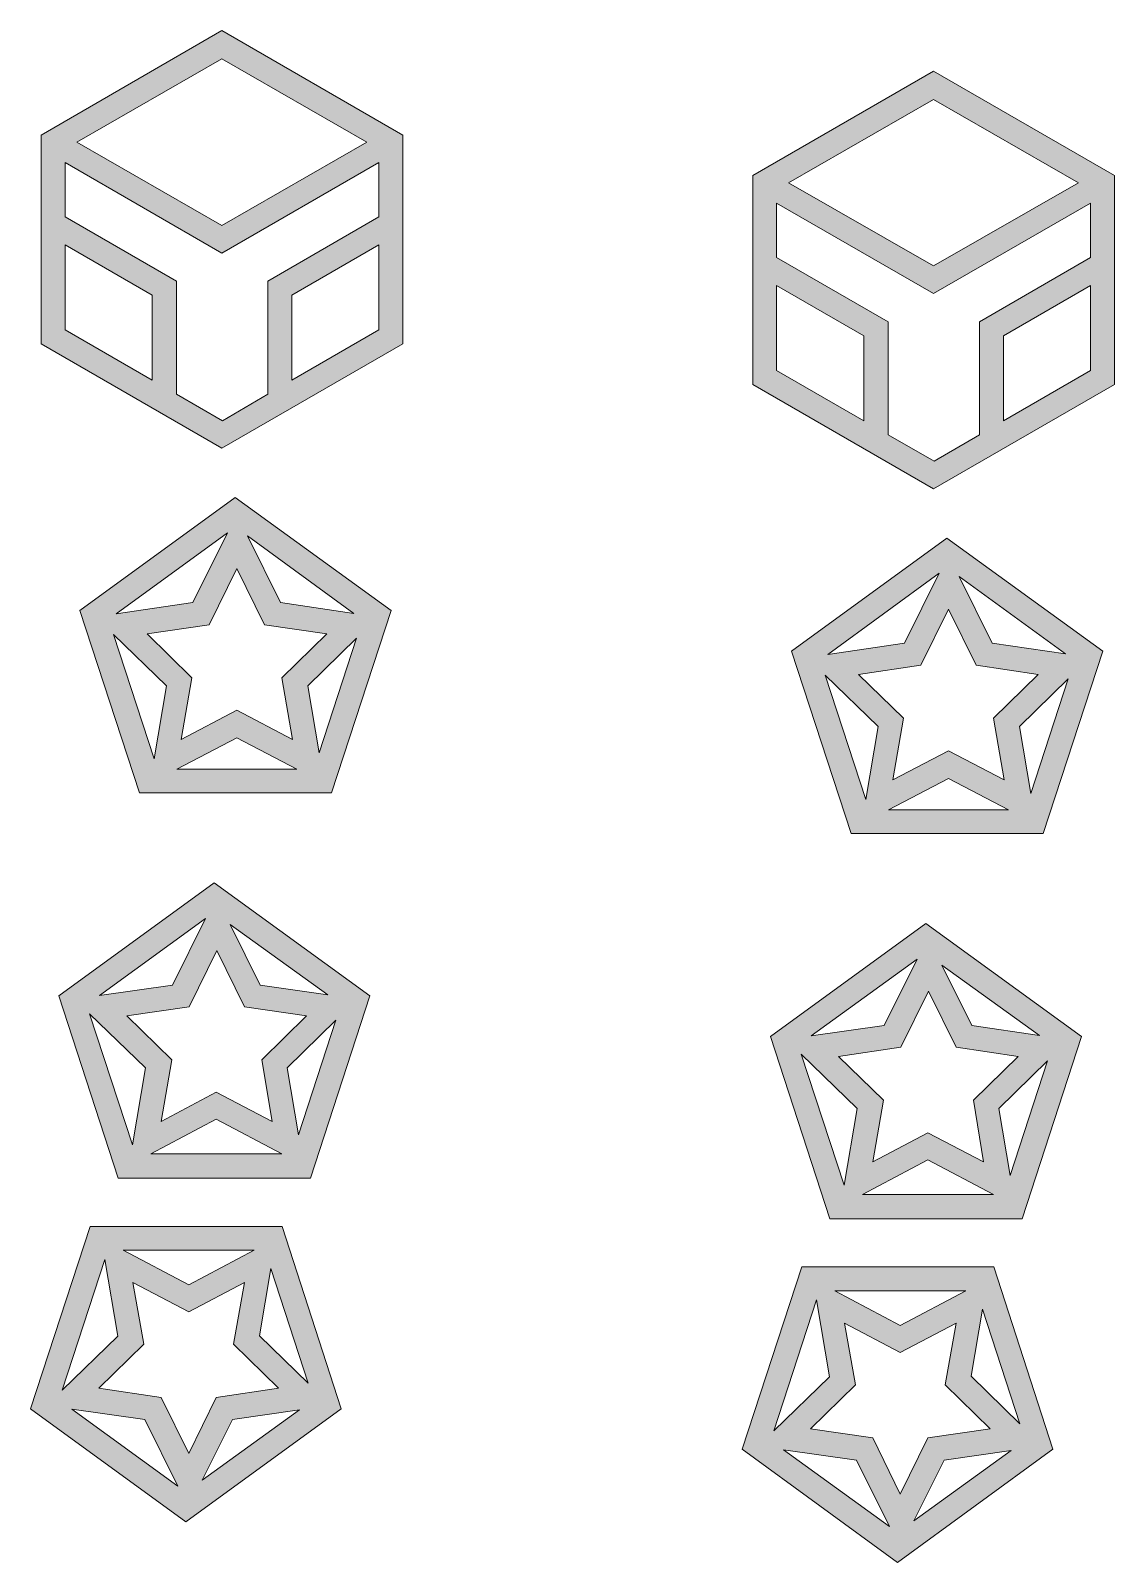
# Model space of a CAD drawing. Header units: millimetres. Extents: x -141 to 330, y -120 to 328.
# Drawn here: x 114 to 184.6, y -120 to -20.1 of the extents above; entities that cross this region are included whole.
import ezdxf

# ---------------------------------------------------------------- set-up
doc = ezdxf.new("R2010")
doc.units = ezdxf.units.MM
doc.header["$MEASUREMENT"] = 0
doc.layers.add('Layer 1', color=7, linetype='Continuous', lineweight=0)

msp = doc.modelspace()

# ---------------------------------------------------------------- hatches: boundary and pattern name
at = {"layer": 'Layer 1', "true_color": 0x231f20, "transparency": 33554687}
h = msp.add_hatch(color=250, dxfattribs=at)
h.dxf.hatch_style = 2
edge = h.paths.add_edge_path()
edge.add_spline(control_points=[(130.986, -42.933), (130.986, -42.933), (130.986, -37.394), (130.986, -37.394), (130.986, -37.394), (136.666, -34.114), (136.666, -34.114), (136.666, -34.114), (136.666, -39.652), (136.666, -39.652), (136.666, -39.652), (130.986, -42.933), (130.986, -42.933)], knot_values=[0, 0, 0, 0, 1, 1, 1, 2, 2, 2, 3, 3, 3, 4, 4, 4, 4], degree=3, periodic=0)
edge = h.paths.add_edge_path()
edge.add_spline(control_points=[(123.472, -43.85), (123.472, -43.85), (123.472, -36.477), (123.472, -36.477), (123.472, -36.477), (116.205, -32.279), (116.205, -32.279), (116.205, -32.279), (116.205, -28.751), (116.205, -28.751), (116.205, -28.751), (126.436, -34.643), (126.436, -34.643), (126.436, -34.643), (136.666, -28.751), (136.666, -28.751), (136.666, -28.751), (136.666, -32.279), (136.666, -32.279), (136.666, -32.279), (129.434, -36.477), (129.434, -36.477), (129.434, -36.477), (129.434, -43.85), (129.434, -43.85), (129.434, -43.85), (126.471, -45.579), (126.471, -45.579), (126.471, -45.579), (123.472, -43.85), (123.472, -43.85)], knot_values=[0, 0, 0, 0, 1, 1, 1, 2, 2, 2, 3, 3, 3, 4, 4, 4, 5, 5, 5, 6, 6, 6, 7, 7, 7, 8, 8, 8, 9, 9, 9, 10, 10, 10, 10], degree=3, periodic=0)
edge = h.paths.add_edge_path()
edge.add_spline(control_points=[(116.205, -34.114), (116.205, -34.114), (121.885, -37.394), (121.885, -37.394), (121.885, -37.394), (121.885, -42.933), (121.885, -42.933), (121.885, -42.933), (116.205, -39.652), (116.205, -39.652), (116.205, -39.652), (116.205, -34.114), (116.205, -34.114)], knot_values=[0, 0, 0, 0, 1, 1, 1, 2, 2, 2, 3, 3, 3, 4, 4, 4, 4], degree=3, periodic=0)
edge = h.paths.add_edge_path()
edge.add_spline(control_points=[(135.89, -27.411), (135.89, -27.411), (126.436, -32.844), (126.436, -32.844), (126.436, -32.844), (116.981, -27.411), (116.981, -27.411), (116.981, -27.411), (126.436, -21.978), (126.436, -21.978), (126.436, -21.978), (135.89, -27.411), (135.89, -27.411)], knot_values=[0, 0, 0, 0, 1, 1, 1, 2, 2, 2, 3, 3, 3, 4, 4, 4, 4], degree=3, periodic=0)
edge = h.paths.add_edge_path()
edge.add_spline(control_points=[(126.436, -20.144), (126.436, -20.144), (114.653, -26.952), (114.653, -26.952), (114.653, -26.952), (114.653, -40.569), (114.653, -40.569), (114.653, -40.569), (126.436, -47.378), (126.436, -47.378), (126.436, -47.378), (138.218, -40.569), (138.218, -40.569), (138.218, -40.569), (138.218, -26.952), (138.218, -26.952), (138.218, -26.952), (126.436, -20.144), (126.436, -20.144)], knot_values=[0, 0, 0, 0, 1, 1, 1, 2, 2, 2, 3, 3, 3, 4, 4, 4, 5, 5, 5, 6, 6, 6, 6], degree=3, periodic=0)
h = msp.add_hatch(color=250, dxfattribs=at)
h.dxf.hatch_style = 2
edge = h.paths.add_edge_path()
edge.add_spline(control_points=[(177.377, -45.579), (177.377, -45.579), (177.377, -40.04), (177.377, -40.04), (177.377, -40.04), (183.056, -36.759), (183.056, -36.759), (183.056, -36.759), (183.056, -42.298), (183.056, -42.298), (183.056, -42.298), (177.377, -45.579), (177.377, -45.579)], knot_values=[0, 0, 0, 0, 1, 1, 1, 2, 2, 2, 3, 3, 3, 4, 4, 4, 4], degree=3, periodic=0)
edge = h.paths.add_edge_path()
edge.add_spline(control_points=[(169.863, -46.496), (169.863, -46.496), (169.863, -39.123), (169.863, -39.123), (169.863, -39.123), (162.595, -34.925), (162.595, -34.925), (162.595, -34.925), (162.595, -31.397), (162.595, -31.397), (162.595, -31.397), (172.826, -37.289), (172.826, -37.289), (172.826, -37.289), (183.056, -31.397), (183.056, -31.397), (183.056, -31.397), (183.056, -34.925), (183.056, -34.925), (183.056, -34.925), (175.824, -39.123), (175.824, -39.123), (175.824, -39.123), (175.824, -46.496), (175.824, -46.496), (175.824, -46.496), (172.861, -48.225), (172.861, -48.225), (172.861, -48.225), (169.863, -46.496), (169.863, -46.496)], knot_values=[0, 0, 0, 0, 1, 1, 1, 2, 2, 2, 3, 3, 3, 4, 4, 4, 5, 5, 5, 6, 6, 6, 7, 7, 7, 8, 8, 8, 9, 9, 9, 10, 10, 10, 10], degree=3, periodic=0)
edge = h.paths.add_edge_path()
edge.add_spline(control_points=[(162.595, -36.759), (162.595, -36.759), (168.275, -40.04), (168.275, -40.04), (168.275, -40.04), (168.275, -45.579), (168.275, -45.579), (168.275, -45.579), (162.595, -42.298), (162.595, -42.298), (162.595, -42.298), (162.595, -36.759), (162.595, -36.759)], knot_values=[0, 0, 0, 0, 1, 1, 1, 2, 2, 2, 3, 3, 3, 4, 4, 4, 4], degree=3, periodic=0)
edge = h.paths.add_edge_path()
edge.add_spline(control_points=[(182.28, -30.057), (182.28, -30.057), (172.826, -35.489), (172.826, -35.489), (172.826, -35.489), (163.371, -30.057), (163.371, -30.057), (163.371, -30.057), (172.826, -24.624), (172.826, -24.624), (172.826, -24.624), (182.28, -30.057), (182.28, -30.057)], knot_values=[0, 0, 0, 0, 1, 1, 1, 2, 2, 2, 3, 3, 3, 4, 4, 4, 4], degree=3, periodic=0)
edge = h.paths.add_edge_path()
edge.add_spline(control_points=[(172.826, -22.789), (172.826, -22.789), (161.043, -29.598), (161.043, -29.598), (161.043, -29.598), (161.043, -43.215), (161.043, -43.215), (161.043, -43.215), (172.826, -50.024), (172.826, -50.024), (172.826, -50.024), (184.609, -43.215), (184.609, -43.215), (184.609, -43.215), (184.609, -29.598), (184.609, -29.598), (184.609, -29.598), (172.826, -22.789), (172.826, -22.789)], knot_values=[0, 0, 0, 0, 1, 1, 1, 2, 2, 2, 3, 3, 3, 4, 4, 4, 5, 5, 5, 6, 6, 6, 6], degree=3, periodic=0)
h = msp.add_hatch(color=250, dxfattribs=at)
h.dxf.hatch_style = 2
edge = h.paths.add_edge_path()
edge.add_spline(control_points=[(132.768, -67.239), (132.768, -67.239), (132.027, -62.865), (132.027, -62.865), (132.027, -62.865), (135.202, -59.761), (135.202, -59.761), (135.202, -59.761), (132.768, -67.239), (132.768, -67.239)], knot_values=[0, 0, 0, 0, 1, 1, 1, 2, 2, 2, 3, 3, 3, 3], degree=3, periodic=0)
edge = h.paths.add_edge_path()
edge.add_spline(control_points=[(119.362, -59.514), (119.362, -59.514), (122.82, -62.865), (122.82, -62.865), (122.82, -62.865), (122.008, -67.627), (122.008, -67.627), (122.008, -67.627), (119.362, -59.514), (119.362, -59.514)], knot_values=[0, 0, 0, 0, 1, 1, 1, 2, 2, 2, 3, 3, 3, 3], degree=3, periodic=0)
edge = h.paths.add_edge_path()
edge.add_spline(control_points=[(130.263, -57.432), (130.263, -57.432), (128.111, -53.093), (128.111, -53.093), (128.111, -53.093), (135.026, -58.138), (135.026, -58.138), (135.026, -58.138), (130.263, -57.432), (130.263, -57.432)], knot_values=[0, 0, 0, 0, 1, 1, 1, 2, 2, 2, 3, 3, 3, 3], degree=3, periodic=0)
edge = h.paths.add_edge_path()
edge.add_spline(control_points=[(119.539, -58.173), (119.539, -58.173), (126.806, -52.881), (126.806, -52.881), (126.806, -52.881), (124.548, -57.432), (124.548, -57.432), (124.548, -57.432), (119.539, -58.173), (119.539, -58.173)], knot_values=[0, 0, 0, 0, 1, 1, 1, 2, 2, 2, 3, 3, 3, 3], degree=3, periodic=0)
edge = h.paths.add_edge_path()
edge.add_spline(control_points=[(131.322, -68.298), (131.322, -68.298), (123.49, -68.298), (123.49, -68.298), (123.49, -68.298), (127.406, -66.252), (127.406, -66.252), (127.406, -66.252), (131.322, -68.298), (131.322, -68.298)], knot_values=[0, 0, 0, 0, 1, 1, 1, 2, 2, 2, 3, 3, 3, 3], degree=3, periodic=0)
edge = h.paths.add_edge_path()
edge.add_spline(control_points=[(131.039, -66.357), (131.039, -66.357), (127.406, -64.452), (127.406, -64.452), (127.406, -64.452), (123.772, -66.357), (123.772, -66.357), (123.772, -66.357), (124.478, -62.336), (124.478, -62.336), (124.478, -62.336), (121.55, -59.478), (121.55, -59.478), (121.55, -59.478), (125.607, -58.879), (125.607, -58.879), (125.607, -58.879), (127.406, -55.21), (127.406, -55.21), (127.406, -55.21), (129.205, -58.879), (129.205, -58.879), (129.205, -58.879), (133.262, -59.478), (133.262, -59.478), (133.262, -59.478), (130.334, -62.336), (130.334, -62.336), (130.334, -62.336), (131.039, -66.357), (131.039, -66.357)], knot_values=[0, 0, 0, 0, 1, 1, 1, 2, 2, 2, 3, 3, 3, 4, 4, 4, 5, 5, 5, 6, 6, 6, 7, 7, 7, 8, 8, 8, 9, 9, 9, 10, 10, 10, 10], degree=3, periodic=0)
edge = h.paths.add_edge_path()
edge.add_spline(control_points=[(127.3, -50.588), (127.3, -50.588), (117.175, -57.961), (117.175, -57.961), (117.175, -57.961), (121.056, -69.85), (121.056, -69.85), (121.056, -69.85), (133.579, -69.85), (133.579, -69.85), (133.579, -69.85), (137.46, -57.961), (137.46, -57.961), (137.46, -57.961), (127.3, -50.588), (127.3, -50.588)], knot_values=[0, 0, 0, 0, 1, 1, 1, 2, 2, 2, 3, 3, 3, 4, 4, 4, 5, 5, 5, 5], degree=3, periodic=0)
h = msp.add_hatch(color=250, dxfattribs=at)
h.dxf.hatch_style = 2
edge = h.paths.add_edge_path()
edge.add_spline(control_points=[(179.158, -69.885), (179.158, -69.885), (178.417, -65.511), (178.417, -65.511), (178.417, -65.511), (181.592, -62.406), (181.592, -62.406), (181.592, -62.406), (179.158, -69.885), (179.158, -69.885)], knot_values=[0, 0, 0, 0, 1, 1, 1, 2, 2, 2, 3, 3, 3, 3], degree=3, periodic=0)
edge = h.paths.add_edge_path()
edge.add_spline(control_points=[(165.753, -62.159), (165.753, -62.159), (169.21, -65.511), (169.21, -65.511), (169.21, -65.511), (168.398, -70.273), (168.398, -70.273), (168.398, -70.273), (165.753, -62.159), (165.753, -62.159)], knot_values=[0, 0, 0, 0, 1, 1, 1, 2, 2, 2, 3, 3, 3, 3], degree=3, periodic=0)
edge = h.paths.add_edge_path()
edge.add_spline(control_points=[(176.653, -60.078), (176.653, -60.078), (174.502, -55.739), (174.502, -55.739), (174.502, -55.739), (181.416, -60.784), (181.416, -60.784), (181.416, -60.784), (176.653, -60.078), (176.653, -60.078)], knot_values=[0, 0, 0, 0, 1, 1, 1, 2, 2, 2, 3, 3, 3, 3], degree=3, periodic=0)
edge = h.paths.add_edge_path()
edge.add_spline(control_points=[(165.929, -60.819), (165.929, -60.819), (173.196, -55.527), (173.196, -55.527), (173.196, -55.527), (170.939, -60.078), (170.939, -60.078), (170.939, -60.078), (165.929, -60.819), (165.929, -60.819)], knot_values=[0, 0, 0, 0, 1, 1, 1, 2, 2, 2, 3, 3, 3, 3], degree=3, periodic=0)
edge = h.paths.add_edge_path()
edge.add_spline(control_points=[(177.712, -70.944), (177.712, -70.944), (169.88, -70.944), (169.88, -70.944), (169.88, -70.944), (173.796, -68.897), (173.796, -68.897), (173.796, -68.897), (177.712, -70.944), (177.712, -70.944)], knot_values=[0, 0, 0, 0, 1, 1, 1, 2, 2, 2, 3, 3, 3, 3], degree=3, periodic=0)
edge = h.paths.add_edge_path()
edge.add_spline(control_points=[(177.43, -69.003), (177.43, -69.003), (173.796, -67.098), (173.796, -67.098), (173.796, -67.098), (170.162, -69.003), (170.162, -69.003), (170.162, -69.003), (170.868, -64.982), (170.868, -64.982), (170.868, -64.982), (167.94, -62.124), (167.94, -62.124), (167.94, -62.124), (171.997, -61.524), (171.997, -61.524), (171.997, -61.524), (173.796, -57.856), (173.796, -57.856), (173.796, -57.856), (175.595, -61.524), (175.595, -61.524), (175.595, -61.524), (179.652, -62.124), (179.652, -62.124), (179.652, -62.124), (176.724, -64.982), (176.724, -64.982), (176.724, -64.982), (177.43, -69.003), (177.43, -69.003)], knot_values=[0, 0, 0, 0, 1, 1, 1, 2, 2, 2, 3, 3, 3, 4, 4, 4, 5, 5, 5, 6, 6, 6, 7, 7, 7, 8, 8, 8, 9, 9, 9, 10, 10, 10, 10], degree=3, periodic=0)
edge = h.paths.add_edge_path()
edge.add_spline(control_points=[(173.69, -53.234), (173.69, -53.234), (163.565, -60.607), (163.565, -60.607), (163.565, -60.607), (167.446, -72.496), (167.446, -72.496), (167.446, -72.496), (179.97, -72.496), (179.97, -72.496), (179.97, -72.496), (183.85, -60.607), (183.85, -60.607), (183.85, -60.607), (173.69, -53.234), (173.69, -53.234)], knot_values=[0, 0, 0, 0, 1, 1, 1, 2, 2, 2, 3, 3, 3, 4, 4, 4, 5, 5, 5, 5], degree=3, periodic=0)
h = msp.add_hatch(color=250, dxfattribs=at)
h.dxf.hatch_style = 2
edge = h.paths.add_edge_path()
edge.add_spline(control_points=[(131.427, -92.146), (131.427, -92.146), (130.687, -87.771), (130.687, -87.771), (130.687, -87.771), (133.862, -84.667), (133.862, -84.667), (133.862, -84.667), (131.427, -92.146), (131.427, -92.146)], knot_values=[0, 0, 0, 0, 1, 1, 1, 2, 2, 2, 3, 3, 3, 3], degree=3, periodic=0)
edge = h.paths.add_edge_path()
edge.add_spline(control_points=[(117.81, -84.243), (117.81, -84.243), (121.444, -87.771), (121.444, -87.771), (121.444, -87.771), (120.597, -92.781), (120.597, -92.781), (120.597, -92.781), (117.81, -84.243), (117.81, -84.243)], knot_values=[0, 0, 0, 0, 1, 1, 1, 2, 2, 2, 3, 3, 3, 3], degree=3, periodic=0)
edge = h.paths.add_edge_path()
edge.add_spline(control_points=[(128.923, -82.374), (128.923, -82.374), (126.982, -78.422), (126.982, -78.422), (126.982, -78.422), (133.332, -83.009), (133.332, -83.009), (133.332, -83.009), (128.923, -82.374), (128.923, -82.374)], knot_values=[0, 0, 0, 0, 1, 1, 1, 2, 2, 2, 3, 3, 3, 3], degree=3, periodic=0)
edge = h.paths.add_edge_path()
edge.add_spline(control_points=[(118.445, -83.044), (118.445, -83.044), (125.36, -78.034), (125.36, -78.034), (125.36, -78.034), (123.208, -82.374), (123.208, -82.374), (123.208, -82.374), (118.445, -83.044), (118.445, -83.044)], knot_values=[0, 0, 0, 0, 1, 1, 1, 2, 2, 2, 3, 3, 3, 3], degree=3, periodic=0)
edge = h.paths.add_edge_path()
edge.add_spline(control_points=[(130.334, -93.38), (130.334, -93.38), (121.797, -93.38), (121.797, -93.38), (121.797, -93.38), (126.065, -91.122), (126.065, -91.122), (126.065, -91.122), (130.334, -93.38), (130.334, -93.38)], knot_values=[0, 0, 0, 0, 1, 1, 1, 2, 2, 2, 3, 3, 3, 3], degree=3, periodic=0)
edge = h.paths.add_edge_path()
edge.add_spline(control_points=[(129.699, -91.264), (129.699, -91.264), (126.065, -89.359), (126.065, -89.359), (126.065, -89.359), (122.467, -91.264), (122.467, -91.264), (122.467, -91.264), (123.172, -87.242), (123.172, -87.242), (123.172, -87.242), (120.244, -84.384), (120.244, -84.384), (120.244, -84.384), (124.301, -83.785), (124.301, -83.785), (124.301, -83.785), (126.1, -80.116), (126.1, -80.116), (126.1, -80.116), (127.9, -83.785), (127.9, -83.785), (127.9, -83.785), (131.957, -84.384), (131.957, -84.384), (131.957, -84.384), (129.029, -87.242), (129.029, -87.242), (129.029, -87.242), (129.699, -91.264), (129.699, -91.264)], knot_values=[0, 0, 0, 0, 1, 1, 1, 2, 2, 2, 3, 3, 3, 4, 4, 4, 5, 5, 5, 6, 6, 6, 7, 7, 7, 8, 8, 8, 9, 9, 9, 10, 10, 10, 10], degree=3, periodic=0)
edge = h.paths.add_edge_path()
edge.add_spline(control_points=[(125.924, -75.706), (125.924, -75.706), (115.799, -83.079), (115.799, -83.079), (115.799, -83.079), (119.68, -94.968), (119.68, -94.968), (119.68, -94.968), (132.203, -94.968), (132.203, -94.968), (132.203, -94.968), (136.084, -83.079), (136.084, -83.079), (136.084, -83.079), (125.924, -75.706), (125.924, -75.706)], knot_values=[0, 0, 0, 0, 1, 1, 1, 2, 2, 2, 3, 3, 3, 4, 4, 4, 5, 5, 5, 5], degree=3, periodic=0)
h = msp.add_hatch(color=250, dxfattribs=at)
h.dxf.hatch_style = 2
edge = h.paths.add_edge_path()
edge.add_spline(control_points=[(177.818, -94.791), (177.818, -94.791), (177.077, -90.417), (177.077, -90.417), (177.077, -90.417), (180.252, -87.312), (180.252, -87.312), (180.252, -87.312), (177.818, -94.791), (177.818, -94.791)], knot_values=[0, 0, 0, 0, 1, 1, 1, 2, 2, 2, 3, 3, 3, 3], degree=3, periodic=0)
edge = h.paths.add_edge_path()
edge.add_spline(control_points=[(164.2, -86.889), (164.2, -86.889), (167.834, -90.417), (167.834, -90.417), (167.834, -90.417), (166.987, -95.426), (166.987, -95.426), (166.987, -95.426), (164.2, -86.889), (164.2, -86.889)], knot_values=[0, 0, 0, 0, 1, 1, 1, 2, 2, 2, 3, 3, 3, 3], degree=3, periodic=0)
edge = h.paths.add_edge_path()
edge.add_spline(control_points=[(175.313, -85.019), (175.313, -85.019), (173.373, -81.068), (173.373, -81.068), (173.373, -81.068), (179.723, -85.654), (179.723, -85.654), (179.723, -85.654), (175.313, -85.019), (175.313, -85.019)], knot_values=[0, 0, 0, 0, 1, 1, 1, 2, 2, 2, 3, 3, 3, 3], degree=3, periodic=0)
edge = h.paths.add_edge_path()
edge.add_spline(control_points=[(164.835, -85.69), (164.835, -85.69), (171.75, -80.68), (171.75, -80.68), (171.75, -80.68), (169.598, -85.019), (169.598, -85.019), (169.598, -85.019), (164.835, -85.69), (164.835, -85.69)], knot_values=[0, 0, 0, 0, 1, 1, 1, 2, 2, 2, 3, 3, 3, 3], degree=3, periodic=0)
edge = h.paths.add_edge_path()
edge.add_spline(control_points=[(176.724, -96.026), (176.724, -96.026), (168.187, -96.026), (168.187, -96.026), (168.187, -96.026), (172.455, -93.768), (172.455, -93.768), (172.455, -93.768), (176.724, -96.026), (176.724, -96.026)], knot_values=[0, 0, 0, 0, 1, 1, 1, 2, 2, 2, 3, 3, 3, 3], degree=3, periodic=0)
edge = h.paths.add_edge_path()
edge.add_spline(control_points=[(176.089, -93.909), (176.089, -93.909), (172.455, -92.004), (172.455, -92.004), (172.455, -92.004), (168.857, -93.909), (168.857, -93.909), (168.857, -93.909), (169.563, -89.888), (169.563, -89.888), (169.563, -89.888), (166.635, -87.03), (166.635, -87.03), (166.635, -87.03), (170.692, -86.431), (170.692, -86.431), (170.692, -86.431), (172.491, -82.762), (172.491, -82.762), (172.491, -82.762), (174.29, -86.431), (174.29, -86.431), (174.29, -86.431), (178.347, -87.03), (178.347, -87.03), (178.347, -87.03), (175.419, -89.888), (175.419, -89.888), (175.419, -89.888), (176.089, -93.909), (176.089, -93.909)], knot_values=[0, 0, 0, 0, 1, 1, 1, 2, 2, 2, 3, 3, 3, 4, 4, 4, 5, 5, 5, 6, 6, 6, 7, 7, 7, 8, 8, 8, 9, 9, 9, 10, 10, 10, 10], degree=3, periodic=0)
edge = h.paths.add_edge_path()
edge.add_spline(control_points=[(172.314, -78.352), (172.314, -78.352), (162.19, -85.725), (162.19, -85.725), (162.19, -85.725), (166.07, -97.614), (166.07, -97.614), (166.07, -97.614), (178.594, -97.614), (178.594, -97.614), (178.594, -97.614), (182.474, -85.725), (182.474, -85.725), (182.474, -85.725), (172.314, -78.352), (172.314, -78.352)], knot_values=[0, 0, 0, 0, 1, 1, 1, 2, 2, 2, 3, 3, 3, 4, 4, 4, 5, 5, 5, 5], degree=3, periodic=0)
h = msp.add_hatch(color=250, dxfattribs=at)
h.dxf.hatch_style = 2
edge = h.paths.add_edge_path()
edge.add_spline(control_points=[(118.798, -100.259), (118.798, -100.259), (119.645, -105.269), (119.645, -105.269), (119.645, -105.269), (116.011, -108.797), (116.011, -108.797), (116.011, -108.797), (118.798, -100.259), (118.798, -100.259)], knot_values=[0, 0, 0, 0, 1, 1, 1, 2, 2, 2, 3, 3, 3, 3], degree=3, periodic=0)
edge = h.paths.add_edge_path()
edge.add_spline(control_points=[(132.062, -108.338), (132.062, -108.338), (128.887, -105.234), (128.887, -105.234), (128.887, -105.234), (129.628, -100.859), (129.628, -100.859), (129.628, -100.859), (132.062, -108.338), (132.062, -108.338)], knot_values=[0, 0, 0, 0, 1, 1, 1, 2, 2, 2, 3, 3, 3, 3], degree=3, periodic=0)
edge = h.paths.add_edge_path()
edge.add_spline(control_points=[(127.123, -110.702), (127.123, -110.702), (131.498, -110.067), (131.498, -110.067), (131.498, -110.067), (125.148, -114.653), (125.148, -114.653), (125.148, -114.653), (127.123, -110.702), (127.123, -110.702)], knot_values=[0, 0, 0, 0, 1, 1, 1, 2, 2, 2, 3, 3, 3, 3], degree=3, periodic=0)
edge = h.paths.add_edge_path()
edge.add_spline(control_points=[(121.409, -110.702), (121.409, -110.702), (123.56, -115.041), (123.56, -115.041), (123.56, -115.041), (116.646, -110.031), (116.646, -110.031), (116.646, -110.031), (121.409, -110.702), (121.409, -110.702)], knot_values=[0, 0, 0, 0, 1, 1, 1, 2, 2, 2, 3, 3, 3, 3], degree=3, periodic=0)
edge = h.paths.add_edge_path()
edge.add_spline(control_points=[(119.997, -99.66), (119.997, -99.66), (128.535, -99.66), (128.535, -99.66), (128.535, -99.66), (124.266, -101.917), (124.266, -101.917), (124.266, -101.917), (119.997, -99.66), (119.997, -99.66)], knot_values=[0, 0, 0, 0, 1, 1, 1, 2, 2, 2, 3, 3, 3, 3], degree=3, periodic=0)
edge = h.paths.add_edge_path()
edge.add_spline(control_points=[(120.632, -101.776), (120.632, -101.776), (124.266, -103.681), (124.266, -103.681), (124.266, -103.681), (127.9, -101.776), (127.9, -101.776), (127.9, -101.776), (127.194, -105.798), (127.194, -105.798), (127.194, -105.798), (130.122, -108.656), (130.122, -108.656), (130.122, -108.656), (126.065, -109.255), (126.065, -109.255), (126.065, -109.255), (124.266, -112.924), (124.266, -112.924), (124.266, -112.924), (122.467, -109.255), (122.467, -109.255), (122.467, -109.255), (118.41, -108.656), (118.41, -108.656), (118.41, -108.656), (121.338, -105.798), (121.338, -105.798), (121.338, -105.798), (120.632, -101.776), (120.632, -101.776)], knot_values=[0, 0, 0, 0, 1, 1, 1, 2, 2, 2, 3, 3, 3, 4, 4, 4, 5, 5, 5, 6, 6, 6, 7, 7, 7, 8, 8, 8, 9, 9, 9, 10, 10, 10, 10], degree=3, periodic=0)
edge = h.paths.add_edge_path()
edge.add_spline(control_points=[(130.369, -98.107), (130.369, -98.107), (117.845, -98.107), (117.845, -98.107), (117.845, -98.107), (113.965, -109.996), (113.965, -109.996), (113.965, -109.996), (124.09, -117.369), (124.09, -117.369), (124.09, -117.369), (134.214, -109.996), (134.214, -109.996), (134.214, -109.996), (130.369, -98.107), (130.369, -98.107)], knot_values=[0, 0, 0, 0, 1, 1, 1, 2, 2, 2, 3, 3, 3, 4, 4, 4, 5, 5, 5, 5], degree=3, periodic=0)
h = msp.add_hatch(color=250, dxfattribs=at)
h.dxf.hatch_style = 2
edge = h.paths.add_edge_path()
edge.add_spline(control_points=[(165.188, -102.905), (165.188, -102.905), (166.035, -107.915), (166.035, -107.915), (166.035, -107.915), (162.401, -111.442), (162.401, -111.442), (162.401, -111.442), (165.188, -102.905), (165.188, -102.905)], knot_values=[0, 0, 0, 0, 1, 1, 1, 2, 2, 2, 3, 3, 3, 3], degree=3, periodic=0)
edge = h.paths.add_edge_path()
edge.add_spline(control_points=[(178.453, -110.984), (178.453, -110.984), (175.278, -107.879), (175.278, -107.879), (175.278, -107.879), (176.018, -103.505), (176.018, -103.505), (176.018, -103.505), (178.453, -110.984), (178.453, -110.984)], knot_values=[0, 0, 0, 0, 1, 1, 1, 2, 2, 2, 3, 3, 3, 3], degree=3, periodic=0)
edge = h.paths.add_edge_path()
edge.add_spline(control_points=[(173.514, -113.347), (173.514, -113.347), (177.888, -112.712), (177.888, -112.712), (177.888, -112.712), (171.538, -117.299), (171.538, -117.299), (171.538, -117.299), (173.514, -113.347), (173.514, -113.347)], knot_values=[0, 0, 0, 0, 1, 1, 1, 2, 2, 2, 3, 3, 3, 3], degree=3, periodic=0)
edge = h.paths.add_edge_path()
edge.add_spline(control_points=[(167.799, -113.347), (167.799, -113.347), (169.951, -117.687), (169.951, -117.687), (169.951, -117.687), (163.036, -112.677), (163.036, -112.677), (163.036, -112.677), (167.799, -113.347), (167.799, -113.347)], knot_values=[0, 0, 0, 0, 1, 1, 1, 2, 2, 2, 3, 3, 3, 3], degree=3, periodic=0)
edge = h.paths.add_edge_path()
edge.add_spline(control_points=[(166.388, -102.306), (166.388, -102.306), (174.925, -102.306), (174.925, -102.306), (174.925, -102.306), (170.656, -104.563), (170.656, -104.563), (170.656, -104.563), (166.388, -102.306), (166.388, -102.306)], knot_values=[0, 0, 0, 0, 1, 1, 1, 2, 2, 2, 3, 3, 3, 3], degree=3, periodic=0)
edge = h.paths.add_edge_path()
edge.add_spline(control_points=[(167.023, -104.422), (167.023, -104.422), (170.656, -106.327), (170.656, -106.327), (170.656, -106.327), (174.29, -104.422), (174.29, -104.422), (174.29, -104.422), (173.584, -108.444), (173.584, -108.444), (173.584, -108.444), (176.512, -111.301), (176.512, -111.301), (176.512, -111.301), (172.455, -111.901), (172.455, -111.901), (172.455, -111.901), (170.656, -115.57), (170.656, -115.57), (170.656, -115.57), (168.857, -111.901), (168.857, -111.901), (168.857, -111.901), (164.8, -111.301), (164.8, -111.301), (164.8, -111.301), (167.728, -108.444), (167.728, -108.444), (167.728, -108.444), (167.023, -104.422), (167.023, -104.422)], knot_values=[0, 0, 0, 0, 1, 1, 1, 2, 2, 2, 3, 3, 3, 4, 4, 4, 5, 5, 5, 6, 6, 6, 7, 7, 7, 8, 8, 8, 9, 9, 9, 10, 10, 10, 10], degree=3, periodic=0)
edge = h.paths.add_edge_path()
edge.add_spline(control_points=[(176.759, -100.753), (176.759, -100.753), (164.236, -100.753), (164.236, -100.753), (164.236, -100.753), (160.355, -112.642), (160.355, -112.642), (160.355, -112.642), (170.48, -120.015), (170.48, -120.015), (170.48, -120.015), (180.605, -112.642), (180.605, -112.642), (180.605, -112.642), (176.759, -100.753), (176.759, -100.753)], knot_values=[0, 0, 0, 0, 1, 1, 1, 2, 2, 2, 3, 3, 3, 4, 4, 4, 5, 5, 5, 5], degree=3, periodic=0)

# ---------------------------------------------------------------- linework, layer by layer
at = {"layer": 'Layer 1'}
for points, knots in [([(126.436, -20.144), (126.436, -20.144), (114.653, -26.952), (114.653, -26.952), (114.653, -26.952), (114.653, -40.569), (114.653, -40.569), (114.653, -40.569), (126.436, -47.378), (126.436, -47.378), (126.436, -47.378), (138.218, -40.569), (138.218, -40.569), (138.218, -40.569), (138.218, -26.952), (138.218, -26.952), (138.218, -26.952), (126.436, -20.144), (126.436, -20.144)], [0, 0, 0, 0, 1, 1, 1, 2, 2, 2, 3, 3, 3, 4, 4, 4, 5, 5, 5, 6, 6, 6, 6]), ([(135.89, -27.411), (135.89, -27.411), (126.436, -32.844), (126.436, -32.844), (126.436, -32.844), (116.981, -27.411), (116.981, -27.411), (116.981, -27.411), (126.436, -21.978), (126.436, -21.978), (126.436, -21.978), (135.89, -27.411), (135.89, -27.411)], [0, 0, 0, 0, 1, 1, 1, 2, 2, 2, 3, 3, 3, 4, 4, 4, 4]), ([(172.826, -22.789), (172.826, -22.789), (161.043, -29.598), (161.043, -29.598), (161.043, -29.598), (161.043, -43.215), (161.043, -43.215), (161.043, -43.215), (172.826, -50.024), (172.826, -50.024), (172.826, -50.024), (184.609, -43.215), (184.609, -43.215), (184.609, -43.215), (184.609, -29.598), (184.609, -29.598), (184.609, -29.598), (172.826, -22.789), (172.826, -22.789)], [0, 0, 0, 0, 1, 1, 1, 2, 2, 2, 3, 3, 3, 4, 4, 4, 5, 5, 5, 6, 6, 6, 6]), ([(182.28, -30.057), (182.28, -30.057), (172.826, -35.489), (172.826, -35.489), (172.826, -35.489), (163.371, -30.057), (163.371, -30.057), (163.371, -30.057), (172.826, -24.624), (172.826, -24.624), (172.826, -24.624), (182.28, -30.057), (182.28, -30.057)], [0, 0, 0, 0, 1, 1, 1, 2, 2, 2, 3, 3, 3, 4, 4, 4, 4]), ([(123.472, -43.85), (123.472, -43.85), (123.472, -36.477), (123.472, -36.477), (123.472, -36.477), (116.205, -32.279), (116.205, -32.279), (116.205, -32.279), (116.205, -28.751), (116.205, -28.751), (116.205, -28.751), (126.436, -34.643), (126.436, -34.643), (126.436, -34.643), (136.666, -28.751), (136.666, -28.751), (136.666, -28.751), (136.666, -32.279), (136.666, -32.279), (136.666, -32.279), (129.434, -36.477), (129.434, -36.477), (129.434, -36.477), (129.434, -43.85), (129.434, -43.85), (129.434, -43.85), (126.471, -45.579), (126.471, -45.579), (126.471, -45.579), (123.472, -43.85), (123.472, -43.85)], [0, 0, 0, 0, 1, 1, 1, 2, 2, 2, 3, 3, 3, 4, 4, 4, 5, 5, 5, 6, 6, 6, 7, 7, 7, 8, 8, 8, 9, 9, 9, 10, 10, 10, 10]), ([(169.863, -46.496), (169.863, -46.496), (169.863, -39.123), (169.863, -39.123), (169.863, -39.123), (162.595, -34.925), (162.595, -34.925), (162.595, -34.925), (162.595, -31.397), (162.595, -31.397), (162.595, -31.397), (172.826, -37.289), (172.826, -37.289), (172.826, -37.289), (183.056, -31.397), (183.056, -31.397), (183.056, -31.397), (183.056, -34.925), (183.056, -34.925), (183.056, -34.925), (175.824, -39.123), (175.824, -39.123), (175.824, -39.123), (175.824, -46.496), (175.824, -46.496), (175.824, -46.496), (172.861, -48.225), (172.861, -48.225), (172.861, -48.225), (169.863, -46.496), (169.863, -46.496)], [0, 0, 0, 0, 1, 1, 1, 2, 2, 2, 3, 3, 3, 4, 4, 4, 5, 5, 5, 6, 6, 6, 7, 7, 7, 8, 8, 8, 9, 9, 9, 10, 10, 10, 10]), ([(116.205, -34.114), (116.205, -34.114), (121.885, -37.394), (121.885, -37.394), (121.885, -37.394), (121.885, -42.933), (121.885, -42.933), (121.885, -42.933), (116.205, -39.652), (116.205, -39.652), (116.205, -39.652), (116.205, -34.114), (116.205, -34.114)], [0, 0, 0, 0, 1, 1, 1, 2, 2, 2, 3, 3, 3, 4, 4, 4, 4]), ([(130.986, -42.933), (130.986, -42.933), (130.986, -37.394), (130.986, -37.394), (130.986, -37.394), (136.666, -34.114), (136.666, -34.114), (136.666, -34.114), (136.666, -39.652), (136.666, -39.652), (136.666, -39.652), (130.986, -42.933), (130.986, -42.933)], [0, 0, 0, 0, 1, 1, 1, 2, 2, 2, 3, 3, 3, 4, 4, 4, 4]), ([(162.595, -36.759), (162.595, -36.759), (168.275, -40.04), (168.275, -40.04), (168.275, -40.04), (168.275, -45.579), (168.275, -45.579), (168.275, -45.579), (162.595, -42.298), (162.595, -42.298), (162.595, -42.298), (162.595, -36.759), (162.595, -36.759)], [0, 0, 0, 0, 1, 1, 1, 2, 2, 2, 3, 3, 3, 4, 4, 4, 4]), ([(177.377, -45.579), (177.377, -45.579), (177.377, -40.04), (177.377, -40.04), (177.377, -40.04), (183.056, -36.759), (183.056, -36.759), (183.056, -36.759), (183.056, -42.298), (183.056, -42.298), (183.056, -42.298), (177.377, -45.579), (177.377, -45.579)], [0, 0, 0, 0, 1, 1, 1, 2, 2, 2, 3, 3, 3, 4, 4, 4, 4]), ([(127.3, -50.588), (127.3, -50.588), (117.175, -57.961), (117.175, -57.961), (117.175, -57.961), (121.056, -69.85), (121.056, -69.85), (121.056, -69.85), (133.579, -69.85), (133.579, -69.85), (133.579, -69.85), (137.46, -57.961), (137.46, -57.961), (137.46, -57.961), (127.3, -50.588), (127.3, -50.588)], [0, 0, 0, 0, 1, 1, 1, 2, 2, 2, 3, 3, 3, 4, 4, 4, 5, 5, 5, 5]), ([(119.539, -58.173), (119.539, -58.173), (126.806, -52.881), (126.806, -52.881), (126.806, -52.881), (124.548, -57.432), (124.548, -57.432), (124.548, -57.432), (119.539, -58.173), (119.539, -58.173)], [0, 0, 0, 0, 1, 1, 1, 2, 2, 2, 3, 3, 3, 3]), ([(130.263, -57.432), (130.263, -57.432), (128.111, -53.093), (128.111, -53.093), (128.111, -53.093), (135.026, -58.138), (135.026, -58.138), (135.026, -58.138), (130.263, -57.432), (130.263, -57.432)], [0, 0, 0, 0, 1, 1, 1, 2, 2, 2, 3, 3, 3, 3]), ([(173.69, -53.234), (173.69, -53.234), (163.565, -60.607), (163.565, -60.607), (163.565, -60.607), (167.446, -72.496), (167.446, -72.496), (167.446, -72.496), (179.97, -72.496), (179.97, -72.496), (179.97, -72.496), (183.85, -60.607), (183.85, -60.607), (183.85, -60.607), (173.69, -53.234), (173.69, -53.234)], [0, 0, 0, 0, 1, 1, 1, 2, 2, 2, 3, 3, 3, 4, 4, 4, 5, 5, 5, 5]), ([(131.039, -66.357), (131.039, -66.357), (127.406, -64.452), (127.406, -64.452), (127.406, -64.452), (123.772, -66.357), (123.772, -66.357), (123.772, -66.357), (124.478, -62.336), (124.478, -62.336), (124.478, -62.336), (121.55, -59.478), (121.55, -59.478), (121.55, -59.478), (125.607, -58.879), (125.607, -58.879), (125.607, -58.879), (127.406, -55.21), (127.406, -55.21), (127.406, -55.21), (129.205, -58.879), (129.205, -58.879), (129.205, -58.879), (133.262, -59.478), (133.262, -59.478), (133.262, -59.478), (130.334, -62.336), (130.334, -62.336), (130.334, -62.336), (131.039, -66.357), (131.039, -66.357)], [0, 0, 0, 0, 1, 1, 1, 2, 2, 2, 3, 3, 3, 4, 4, 4, 5, 5, 5, 6, 6, 6, 7, 7, 7, 8, 8, 8, 9, 9, 9, 10, 10, 10, 10]), ([(165.929, -60.819), (165.929, -60.819), (173.196, -55.527), (173.196, -55.527), (173.196, -55.527), (170.939, -60.078), (170.939, -60.078), (170.939, -60.078), (165.929, -60.819), (165.929, -60.819)], [0, 0, 0, 0, 1, 1, 1, 2, 2, 2, 3, 3, 3, 3]), ([(176.653, -60.078), (176.653, -60.078), (174.502, -55.739), (174.502, -55.739), (174.502, -55.739), (181.416, -60.784), (181.416, -60.784), (181.416, -60.784), (176.653, -60.078), (176.653, -60.078)], [0, 0, 0, 0, 1, 1, 1, 2, 2, 2, 3, 3, 3, 3]), ([(177.43, -69.003), (177.43, -69.003), (173.796, -67.098), (173.796, -67.098), (173.796, -67.098), (170.162, -69.003), (170.162, -69.003), (170.162, -69.003), (170.868, -64.982), (170.868, -64.982), (170.868, -64.982), (167.94, -62.124), (167.94, -62.124), (167.94, -62.124), (171.997, -61.524), (171.997, -61.524), (171.997, -61.524), (173.796, -57.856), (173.796, -57.856), (173.796, -57.856), (175.595, -61.524), (175.595, -61.524), (175.595, -61.524), (179.652, -62.124), (179.652, -62.124), (179.652, -62.124), (176.724, -64.982), (176.724, -64.982), (176.724, -64.982), (177.43, -69.003), (177.43, -69.003)], [0, 0, 0, 0, 1, 1, 1, 2, 2, 2, 3, 3, 3, 4, 4, 4, 5, 5, 5, 6, 6, 6, 7, 7, 7, 8, 8, 8, 9, 9, 9, 10, 10, 10, 10]), ([(119.362, -59.514), (119.362, -59.514), (122.82, -62.865), (122.82, -62.865), (122.82, -62.865), (122.008, -67.627), (122.008, -67.627), (122.008, -67.627), (119.362, -59.514), (119.362, -59.514)], [0, 0, 0, 0, 1, 1, 1, 2, 2, 2, 3, 3, 3, 3]), ([(132.768, -67.239), (132.768, -67.239), (132.027, -62.865), (132.027, -62.865), (132.027, -62.865), (135.202, -59.761), (135.202, -59.761), (135.202, -59.761), (132.768, -67.239), (132.768, -67.239)], [0, 0, 0, 0, 1, 1, 1, 2, 2, 2, 3, 3, 3, 3]), ([(165.753, -62.159), (165.753, -62.159), (169.21, -65.511), (169.21, -65.511), (169.21, -65.511), (168.398, -70.273), (168.398, -70.273), (168.398, -70.273), (165.753, -62.159), (165.753, -62.159)], [0, 0, 0, 0, 1, 1, 1, 2, 2, 2, 3, 3, 3, 3]), ([(179.158, -69.885), (179.158, -69.885), (178.417, -65.511), (178.417, -65.511), (178.417, -65.511), (181.592, -62.406), (181.592, -62.406), (181.592, -62.406), (179.158, -69.885), (179.158, -69.885)], [0, 0, 0, 0, 1, 1, 1, 2, 2, 2, 3, 3, 3, 3]), ([(131.322, -68.298), (131.322, -68.298), (123.49, -68.298), (123.49, -68.298), (123.49, -68.298), (127.406, -66.252), (127.406, -66.252), (127.406, -66.252), (131.322, -68.298), (131.322, -68.298)], [0, 0, 0, 0, 1, 1, 1, 2, 2, 2, 3, 3, 3, 3]), ([(177.712, -70.944), (177.712, -70.944), (169.88, -70.944), (169.88, -70.944), (169.88, -70.944), (173.796, -68.897), (173.796, -68.897), (173.796, -68.897), (177.712, -70.944), (177.712, -70.944)], [0, 0, 0, 0, 1, 1, 1, 2, 2, 2, 3, 3, 3, 3]), ([(125.924, -75.706), (125.924, -75.706), (115.799, -83.079), (115.799, -83.079), (115.799, -83.079), (119.68, -94.968), (119.68, -94.968), (119.68, -94.968), (132.203, -94.968), (132.203, -94.968), (132.203, -94.968), (136.084, -83.079), (136.084, -83.079), (136.084, -83.079), (125.924, -75.706), (125.924, -75.706)], [0, 0, 0, 0, 1, 1, 1, 2, 2, 2, 3, 3, 3, 4, 4, 4, 5, 5, 5, 5]), ([(118.445, -83.044), (118.445, -83.044), (125.36, -78.034), (125.36, -78.034), (125.36, -78.034), (123.208, -82.374), (123.208, -82.374), (123.208, -82.374), (118.445, -83.044), (118.445, -83.044)], [0, 0, 0, 0, 1, 1, 1, 2, 2, 2, 3, 3, 3, 3]), ([(128.923, -82.374), (128.923, -82.374), (126.982, -78.422), (126.982, -78.422), (126.982, -78.422), (133.332, -83.009), (133.332, -83.009), (133.332, -83.009), (128.923, -82.374), (128.923, -82.374)], [0, 0, 0, 0, 1, 1, 1, 2, 2, 2, 3, 3, 3, 3]), ([(172.314, -78.352), (172.314, -78.352), (162.19, -85.725), (162.19, -85.725), (162.19, -85.725), (166.07, -97.614), (166.07, -97.614), (166.07, -97.614), (178.594, -97.614), (178.594, -97.614), (178.594, -97.614), (182.474, -85.725), (182.474, -85.725), (182.474, -85.725), (172.314, -78.352), (172.314, -78.352)], [0, 0, 0, 0, 1, 1, 1, 2, 2, 2, 3, 3, 3, 4, 4, 4, 5, 5, 5, 5]), ([(129.699, -91.264), (129.699, -91.264), (126.065, -89.359), (126.065, -89.359), (126.065, -89.359), (122.467, -91.264), (122.467, -91.264), (122.467, -91.264), (123.172, -87.242), (123.172, -87.242), (123.172, -87.242), (120.244, -84.384), (120.244, -84.384), (120.244, -84.384), (124.301, -83.785), (124.301, -83.785), (124.301, -83.785), (126.1, -80.116), (126.1, -80.116), (126.1, -80.116), (127.9, -83.785), (127.9, -83.785), (127.9, -83.785), (131.957, -84.384), (131.957, -84.384), (131.957, -84.384), (129.029, -87.242), (129.029, -87.242), (129.029, -87.242), (129.699, -91.264), (129.699, -91.264)], [0, 0, 0, 0, 1, 1, 1, 2, 2, 2, 3, 3, 3, 4, 4, 4, 5, 5, 5, 6, 6, 6, 7, 7, 7, 8, 8, 8, 9, 9, 9, 10, 10, 10, 10]), ([(164.835, -85.69), (164.835, -85.69), (171.75, -80.68), (171.75, -80.68), (171.75, -80.68), (169.598, -85.019), (169.598, -85.019), (169.598, -85.019), (164.835, -85.69), (164.835, -85.69)], [0, 0, 0, 0, 1, 1, 1, 2, 2, 2, 3, 3, 3, 3]), ([(175.313, -85.019), (175.313, -85.019), (173.373, -81.068), (173.373, -81.068), (173.373, -81.068), (179.723, -85.654), (179.723, -85.654), (179.723, -85.654), (175.313, -85.019), (175.313, -85.019)], [0, 0, 0, 0, 1, 1, 1, 2, 2, 2, 3, 3, 3, 3]), ([(176.089, -93.909), (176.089, -93.909), (172.455, -92.004), (172.455, -92.004), (172.455, -92.004), (168.857, -93.909), (168.857, -93.909), (168.857, -93.909), (169.563, -89.888), (169.563, -89.888), (169.563, -89.888), (166.635, -87.03), (166.635, -87.03), (166.635, -87.03), (170.692, -86.431), (170.692, -86.431), (170.692, -86.431), (172.491, -82.762), (172.491, -82.762), (172.491, -82.762), (174.29, -86.431), (174.29, -86.431), (174.29, -86.431), (178.347, -87.03), (178.347, -87.03), (178.347, -87.03), (175.419, -89.888), (175.419, -89.888), (175.419, -89.888), (176.089, -93.909), (176.089, -93.909)], [0, 0, 0, 0, 1, 1, 1, 2, 2, 2, 3, 3, 3, 4, 4, 4, 5, 5, 5, 6, 6, 6, 7, 7, 7, 8, 8, 8, 9, 9, 9, 10, 10, 10, 10]), ([(117.81, -84.243), (117.81, -84.243), (121.444, -87.771), (121.444, -87.771), (121.444, -87.771), (120.597, -92.781), (120.597, -92.781), (120.597, -92.781), (117.81, -84.243), (117.81, -84.243)], [0, 0, 0, 0, 1, 1, 1, 2, 2, 2, 3, 3, 3, 3]), ([(131.427, -92.146), (131.427, -92.146), (130.687, -87.771), (130.687, -87.771), (130.687, -87.771), (133.862, -84.667), (133.862, -84.667), (133.862, -84.667), (131.427, -92.146), (131.427, -92.146)], [0, 0, 0, 0, 1, 1, 1, 2, 2, 2, 3, 3, 3, 3]), ([(164.2, -86.889), (164.2, -86.889), (167.834, -90.417), (167.834, -90.417), (167.834, -90.417), (166.987, -95.426), (166.987, -95.426), (166.987, -95.426), (164.2, -86.889), (164.2, -86.889)], [0, 0, 0, 0, 1, 1, 1, 2, 2, 2, 3, 3, 3, 3]), ([(177.818, -94.791), (177.818, -94.791), (177.077, -90.417), (177.077, -90.417), (177.077, -90.417), (180.252, -87.312), (180.252, -87.312), (180.252, -87.312), (177.818, -94.791), (177.818, -94.791)], [0, 0, 0, 0, 1, 1, 1, 2, 2, 2, 3, 3, 3, 3]), ([(130.334, -93.38), (130.334, -93.38), (121.797, -93.38), (121.797, -93.38), (121.797, -93.38), (126.065, -91.122), (126.065, -91.122), (126.065, -91.122), (130.334, -93.38), (130.334, -93.38)], [0, 0, 0, 0, 1, 1, 1, 2, 2, 2, 3, 3, 3, 3]), ([(176.724, -96.026), (176.724, -96.026), (168.187, -96.026), (168.187, -96.026), (168.187, -96.026), (172.455, -93.768), (172.455, -93.768), (172.455, -93.768), (176.724, -96.026), (176.724, -96.026)], [0, 0, 0, 0, 1, 1, 1, 2, 2, 2, 3, 3, 3, 3]), ([(130.369, -98.107), (130.369, -98.107), (117.845, -98.107), (117.845, -98.107), (117.845, -98.107), (113.965, -109.996), (113.965, -109.996), (113.965, -109.996), (124.09, -117.369), (124.09, -117.369), (124.09, -117.369), (134.214, -109.996), (134.214, -109.996), (134.214, -109.996), (130.369, -98.107), (130.369, -98.107)], [0, 0, 0, 0, 1, 1, 1, 2, 2, 2, 3, 3, 3, 4, 4, 4, 5, 5, 5, 5]), ([(119.997, -99.66), (119.997, -99.66), (128.535, -99.66), (128.535, -99.66), (128.535, -99.66), (124.266, -101.917), (124.266, -101.917), (124.266, -101.917), (119.997, -99.66), (119.997, -99.66)], [0, 0, 0, 0, 1, 1, 1, 2, 2, 2, 3, 3, 3, 3]), ([(118.798, -100.259), (118.798, -100.259), (119.645, -105.269), (119.645, -105.269), (119.645, -105.269), (116.011, -108.797), (116.011, -108.797), (116.011, -108.797), (118.798, -100.259), (118.798, -100.259)], [0, 0, 0, 0, 1, 1, 1, 2, 2, 2, 3, 3, 3, 3]), ([(132.062, -108.338), (132.062, -108.338), (128.887, -105.234), (128.887, -105.234), (128.887, -105.234), (129.628, -100.859), (129.628, -100.859), (129.628, -100.859), (132.062, -108.338), (132.062, -108.338)], [0, 0, 0, 0, 1, 1, 1, 2, 2, 2, 3, 3, 3, 3]), ([(176.759, -100.753), (176.759, -100.753), (164.236, -100.753), (164.236, -100.753), (164.236, -100.753), (160.355, -112.642), (160.355, -112.642), (160.355, -112.642), (170.48, -120.015), (170.48, -120.015), (170.48, -120.015), (180.605, -112.642), (180.605, -112.642), (180.605, -112.642), (176.759, -100.753), (176.759, -100.753)], [0, 0, 0, 0, 1, 1, 1, 2, 2, 2, 3, 3, 3, 4, 4, 4, 5, 5, 5, 5]), ([(120.632, -101.776), (120.632, -101.776), (124.266, -103.681), (124.266, -103.681), (124.266, -103.681), (127.9, -101.776), (127.9, -101.776), (127.9, -101.776), (127.194, -105.798), (127.194, -105.798), (127.194, -105.798), (130.122, -108.656), (130.122, -108.656), (130.122, -108.656), (126.065, -109.255), (126.065, -109.255), (126.065, -109.255), (124.266, -112.924), (124.266, -112.924), (124.266, -112.924), (122.467, -109.255), (122.467, -109.255), (122.467, -109.255), (118.41, -108.656), (118.41, -108.656), (118.41, -108.656), (121.338, -105.798), (121.338, -105.798), (121.338, -105.798), (120.632, -101.776), (120.632, -101.776)], [0, 0, 0, 0, 1, 1, 1, 2, 2, 2, 3, 3, 3, 4, 4, 4, 5, 5, 5, 6, 6, 6, 7, 7, 7, 8, 8, 8, 9, 9, 9, 10, 10, 10, 10]), ([(166.388, -102.306), (166.388, -102.306), (174.925, -102.306), (174.925, -102.306), (174.925, -102.306), (170.656, -104.563), (170.656, -104.563), (170.656, -104.563), (166.388, -102.306), (166.388, -102.306)], [0, 0, 0, 0, 1, 1, 1, 2, 2, 2, 3, 3, 3, 3]), ([(165.188, -102.905), (165.188, -102.905), (166.035, -107.915), (166.035, -107.915), (166.035, -107.915), (162.401, -111.442), (162.401, -111.442), (162.401, -111.442), (165.188, -102.905), (165.188, -102.905)], [0, 0, 0, 0, 1, 1, 1, 2, 2, 2, 3, 3, 3, 3]), ([(178.453, -110.984), (178.453, -110.984), (175.278, -107.879), (175.278, -107.879), (175.278, -107.879), (176.018, -103.505), (176.018, -103.505), (176.018, -103.505), (178.453, -110.984), (178.453, -110.984)], [0, 0, 0, 0, 1, 1, 1, 2, 2, 2, 3, 3, 3, 3]), ([(167.023, -104.422), (167.023, -104.422), (170.656, -106.327), (170.656, -106.327), (170.656, -106.327), (174.29, -104.422), (174.29, -104.422), (174.29, -104.422), (173.584, -108.444), (173.584, -108.444), (173.584, -108.444), (176.512, -111.301), (176.512, -111.301), (176.512, -111.301), (172.455, -111.901), (172.455, -111.901), (172.455, -111.901), (170.656, -115.57), (170.656, -115.57), (170.656, -115.57), (168.857, -111.901), (168.857, -111.901), (168.857, -111.901), (164.8, -111.301), (164.8, -111.301), (164.8, -111.301), (167.728, -108.444), (167.728, -108.444), (167.728, -108.444), (167.023, -104.422), (167.023, -104.422)], [0, 0, 0, 0, 1, 1, 1, 2, 2, 2, 3, 3, 3, 4, 4, 4, 5, 5, 5, 6, 6, 6, 7, 7, 7, 8, 8, 8, 9, 9, 9, 10, 10, 10, 10]), ([(121.409, -110.702), (121.409, -110.702), (123.56, -115.041), (123.56, -115.041), (123.56, -115.041), (116.646, -110.031), (116.646, -110.031), (116.646, -110.031), (121.409, -110.702), (121.409, -110.702)], [0, 0, 0, 0, 1, 1, 1, 2, 2, 2, 3, 3, 3, 3]), ([(127.123, -110.702), (127.123, -110.702), (131.498, -110.067), (131.498, -110.067), (131.498, -110.067), (125.148, -114.653), (125.148, -114.653), (125.148, -114.653), (127.123, -110.702), (127.123, -110.702)], [0, 0, 0, 0, 1, 1, 1, 2, 2, 2, 3, 3, 3, 3]), ([(167.799, -113.347), (167.799, -113.347), (169.951, -117.687), (169.951, -117.687), (169.951, -117.687), (163.036, -112.677), (163.036, -112.677), (163.036, -112.677), (167.799, -113.347), (167.799, -113.347)], [0, 0, 0, 0, 1, 1, 1, 2, 2, 2, 3, 3, 3, 3]), ([(173.514, -113.347), (173.514, -113.347), (177.888, -112.712), (177.888, -112.712), (177.888, -112.712), (171.538, -117.299), (171.538, -117.299), (171.538, -117.299), (173.514, -113.347), (173.514, -113.347)], [0, 0, 0, 0, 1, 1, 1, 2, 2, 2, 3, 3, 3, 3])]:
    msp.add_open_spline(points, degree=3, knots=knots, dxfattribs=at)

doc.saveas('drawing.dxf')
